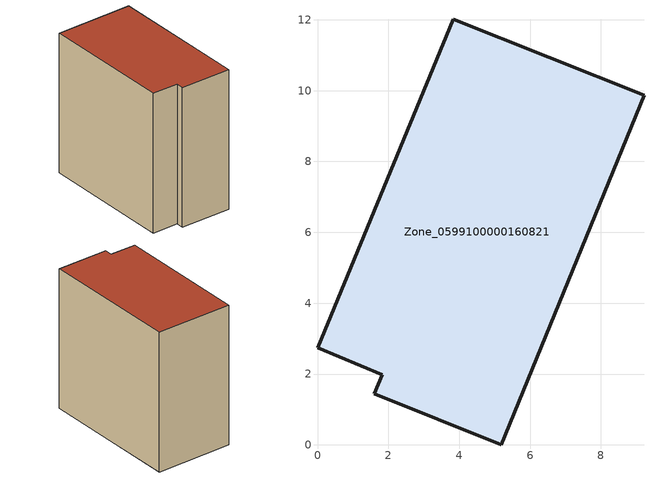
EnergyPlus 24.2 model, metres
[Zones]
Zone_0599100000160821
 floor ground (C_G): 9.22,9.86 5.19,0 1.6,1.45 1.83,1.99 0,2.74 3.84,12.02 z0
 wall outside (C_F): 5.19,0 9.22,9.86 3.84,12.02 0,2.74 1.83,1.99 1.6,1.45 5.19,0 z0:10.51
 roof outside (C_R): 1.6,1.45 5.19,0 9.22,9.86 3.84,12.02 0,2.74 1.83,1.99 z10.51
[BUILDING]
Pand.0599100000160821: North Axis=0; Terrain=City; Loads Convergence Tolerance Value=0.04; Temperature Convergence Tolerance Value=0.4; Solar Distribution=FullExterior; Maximum Number of Warmup Days=25; Minimum Number of Warmup Days=1
[Site:Location]
Rotterdam.The.Hague.AP_ZH_NLD Design_Conditions: Latitude=51.96; Longitude=4.45; Time Zone=1; Elevation=-4.5
[SITE:GROUNDTEMPERATURE:BUILDINGSURFACE]
18, 18, 18, 18, 18, 18, 18, 18, 18, 18, 18, 18
[MATERIAL] Thermal Absorptance=0.9; Solar Absorptance=0.7; Visible Absorptance=0.7
Name | Roughness | Thickness | Conductivity | Density | Specific Heat
G.TI.1946 | MediumSmooth | 0.15 | 1 | 540 | 1210
F.TI.1946 | Rough | 0.3 | 0.857143 | 1920 | 840
R.TI.1946 | MediumRough | 0.2 | 0.1 | 1500 | 1000
[CONSTRUCTION]
C_G: G.TI.1946
C_F: F.TI.1946
C_R: R.TI.1946
[ZONE]
Zone_0599100000160821: Type=1; Multiplier=1; Ceiling Height=Autocalculate; Volume=Autocalculate; Floor Area=autocalculate; Part of Total Floor Area=Yes
[ZONEINFILTRATION:DESIGNFLOWRATE]
Infil_Zone_0599100000160821: Zone or ZoneList or Space or SpaceList=Zone_0599100000160821; Schedule=AlwaysOn; Design Flow Rate Calculation Method=Flow/Area; Flow Rate per Floor Area=0.003; Constant Term Coefficient=1; Temperature Term Coefficient=0; Velocity Term Coefficient=0; Velocity Squared Term Coefficient=0
[HVACTEMPLATE:ZONE:IDEALLOADSAIRSYSTEM]
Zone_0599100000160821: Maximum Heating Supply Air Temperature=50; Minimum Cooling Supply Air Temperature=13; Maximum Heating Supply Air Humidity Ratio=0.0156; Minimum Cooling Supply Air Humidity Ratio=0.0077; Heating Limit=NoLimit; Cooling Limit=NoLimit; Dehumidification Control Type=ConstantSensibleHeatRatio; Cooling Sensible Heat Ratio=0.7; Dehumidification Setpoint=60; Humidification Control Type=None; Humidification Setpoint=30; Outdoor Air Method=None; Outdoor Air Flow Rate per Person=0.00944; Outdoor Air Flow Rate per Zone Floor Area=0; Outdoor Air Flow Rate per Zone=0; Demand Controlled Ventilation Type=None; Outdoor Air Economizer Type=NoEconomizer; Heat Recovery Type=None; Sensible Heat Recovery Effectiveness=0.7; Latent Heat Recovery Effectiveness=0.65
[ZONECONTROL:THERMOSTAT]
ThermostatControl_Zone_0599100000160821: Zone or ZoneList=Zone_0599100000160821; Control Type Schedule=DualSetpointControlType; Control 1=Thermostat_Zone_0599100000160821; Temperature Difference Between Cutout And Setpoint=0
[THERMOSTATSETPOINT:DUALSETPOINT]
Thermostat_Zone_0599100000160821: Heating Setpoint Temperature Schedule=HeatingSetpoint_Zone_0599100000160821; Cooling Setpoint Temperature Schedule=CoolingSetpoint_Zone_0599100000160821
[SCHEDULE:COMPACT]
HeatingSetpoint_Zone_0599100000160821: Through: 12/31, For: AllDays, Until: 24:00, 21
CoolingSetpoint_Zone_0599100000160821: Through: 12/31, For: AllDays, Until: 24:00, 24
DualSetpointControlType: Through: 12/31, For: AllDays, Until: 24:00, 4
AlwaysOn: Through: 12/31, For: AllDays, Until: 24:00, 1
